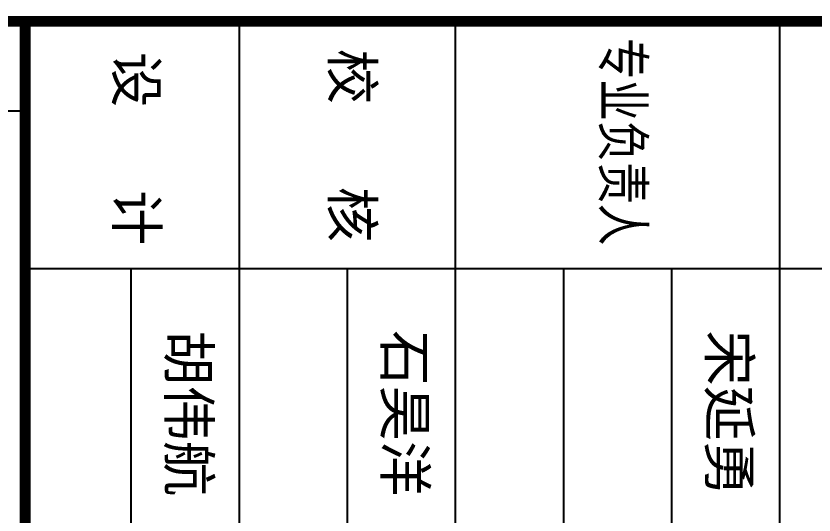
# Model space of a CAD drawing. Header units: millimetres. Extents: x 434053 to 1059003, y -2417481 to 936527.
# Drawn here: x 634281 to 637234, y -1805403 to -1803556 of the extents above; entities that cross this region are included whole.
import ezdxf
from ezdxf.enums import TextEntityAlignment as Align

# ---------------------------------------------------------------- set-up
doc = ezdxf.new("R2010")
doc.units = ezdxf.units.MM
doc.header["$LTSCALE"] = 1000
doc.header["$MEASUREMENT"] = 0
for name, color, linetype in [('TITEXT', 7, 'Continuous'), ('TITLIN', 7, 'Continuous'), ('图框层', 3, 'Continuous')]:
    doc.layers.add(name, color=color, linetype=linetype)
doc.styles.add('TITXV', font='', dxfattribs={"width": 0.8})
doc.styles.get('TITXV').set_extended_font_data('SimSun')

# ---------------------------------------------------------------- blocks, each defined once
blk = doc.blocks.new('asdgdfgsghfdjfh')
at = {"layer": '图框层', "style": 'TITXV'}
for s, p in [('宋延勇', (-36, 150)), ('石昊洋', (-36, 126)), ('胡伟航', (-36, 110))]:
    blk.add_text(s, height=3, dxfattribs=at).set_placement(p, align=Align.BOTTOM_CENTER)
blk = doc.blocks.new('asdfgafg21GZ_LABEL2')
at = {"layer": 'TITLIN'}
for p, q in [((-46.679, 204.115), (-46.679, 100.493)), ((-65, 156.115), (0, 156.115)), ((-46.679, 148.115), (0, 148.115)), ((-46.679, 140.115), (0, 140.115)), ((-65, 132.115), (0, 132.115)), ((-46.679, 124.115), (0, 124.115)), ((-65, 116.115), (0, 116.115)), ((-46.679, 108.115), (0, 108.115)), ((-58.355, 100.293), (-58.355, 68.293))]:
    blk.add_line(p, q, dxfattribs=at)
at = {"layer": 'TITLIN', "const_width": 0.8}
for points in [[(-65, 224.115), (-65, 0)], [(-65, 100.293), (0, 100.293)]]:
    blk.add_lwpolyline(points, dxfattribs=at)
at = {"layer": 'TITEXT', "style": 'TITXV', "width": 0.75}
blk.add_text('专业负责人', height=3, dxfattribs=at).set_placement((-63.776, 143.043))
at = {"layer": 'TITEXT', "style": 'TITXV'}
for s, p in [('校   核', (-62.97, 122.996)), ('设   计', (-62.729, 107.035))]:
    blk.add_text(s, height=3, dxfattribs=at).set_placement(p)
blk = doc.blocks.new('asdfgafgA$C15443CC7')
at = {"layer": '图框层', "xscale": 150.0000000300889, "yscale": 150.0000000300889, "zscale": 150.0000000300889}
blk.add_blockref('asdfgafg21GZ_LABEL2', (208350, 1500), dxfattribs=at)
blk = doc.blocks.new('asdfadfsdhg')
at = {"xscale": 0.3333333333333333, "yscale": 0.3333333333333333, "zscale": 0.3333333333333333, "rotation": 270}
blk.add_blockref('asdfgafgA$C15443CC7', (0, 69950), dxfattribs=at)
at = {"layer": '图框层', "xscale": 50, "yscale": 50, "zscale": 50, "rotation": 270}
blk.add_blockref('asdgdfgsghfdjfh', (500, 500), dxfattribs=at)

msp = doc.modelspace()

# ---------------------------------------------------------------- block references
msp.add_blockref('asdfadfsdhg', (628800.9, -1807326.3))

doc.saveas('drawing.dxf')
